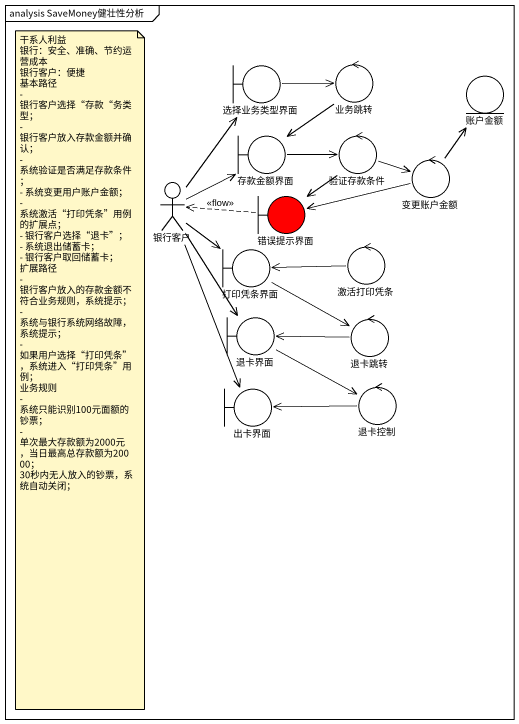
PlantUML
@startuml
mainframe analysis SaveMoney健壮性分析
boundary 选择业务类型界面
control 业务跳转
entity 账户金额
boundary 存款金额界面
control 验证存款条件
actor 银行客户
control 变更账户金额
boundary 错误提示界面 #FF0000
boundary 打印凭条界面
control 激活打印凭条
boundary 退卡界面
control 退卡跳转
boundary 出卡界面
control 退卡控制
选择业务类型界面 -right-> 业务跳转
业务跳转 --> 存款金额界面
存款金额界面 -right-> 验证存款条件
验证存款条件 -right-> 变更账户金额
验证存款条件 --> 错误提示界面
银行客户 -up-> 选择业务类型界面
银行客户 -up-> 存款金额界面
银行客户 --> 打印凭条界面
银行客户 --> 退卡界面
银行客户 --> 出卡界面
变更账户金额 -up-> 账户金额
变更账户金额 -left-> 错误提示界面
错误提示界面 .left.> 银行客户 : <<flow>>
打印凭条界面 -right-> 退卡跳转
激活打印凭条 -left-> 打印凭条界面
退卡界面 -right-> 退卡控制
退卡跳转 -left-> 退卡界面
退卡控制 -left-> 出卡界面
note as N1
  干系人利益
  银行：安全、准确、节约运营成本
  银行客户：便捷
  基本路径
  - 银行客户选择“存款“务类型；
  - 银行客户放入存款金额并确认；
  - 系统验证是否满足存款条件；
  - 系统变更用户账户金额；
  - 系统激活“打印凭条”用例的扩展点；
  - 银行客户选择“退卡”；
  - 系统退出储蓄卡；
  - 银行客户取回储蓄卡；
  扩展路径
  - 银行客户放入的存款金额不符合业务规则，系统提示；
  - 系统与银行系统网络故障，系统提示；
  - 如果用户选择“打印凭条”，系统进入“打印凭条”用例；
  业务规则
  - 系统只能识别100元面额的钞票；
  - 单次最大存款额为2000元，当日最高总存款额为20000；
  30秒内无人放入的钞票，系统自动关闭；
end note
@enduml
